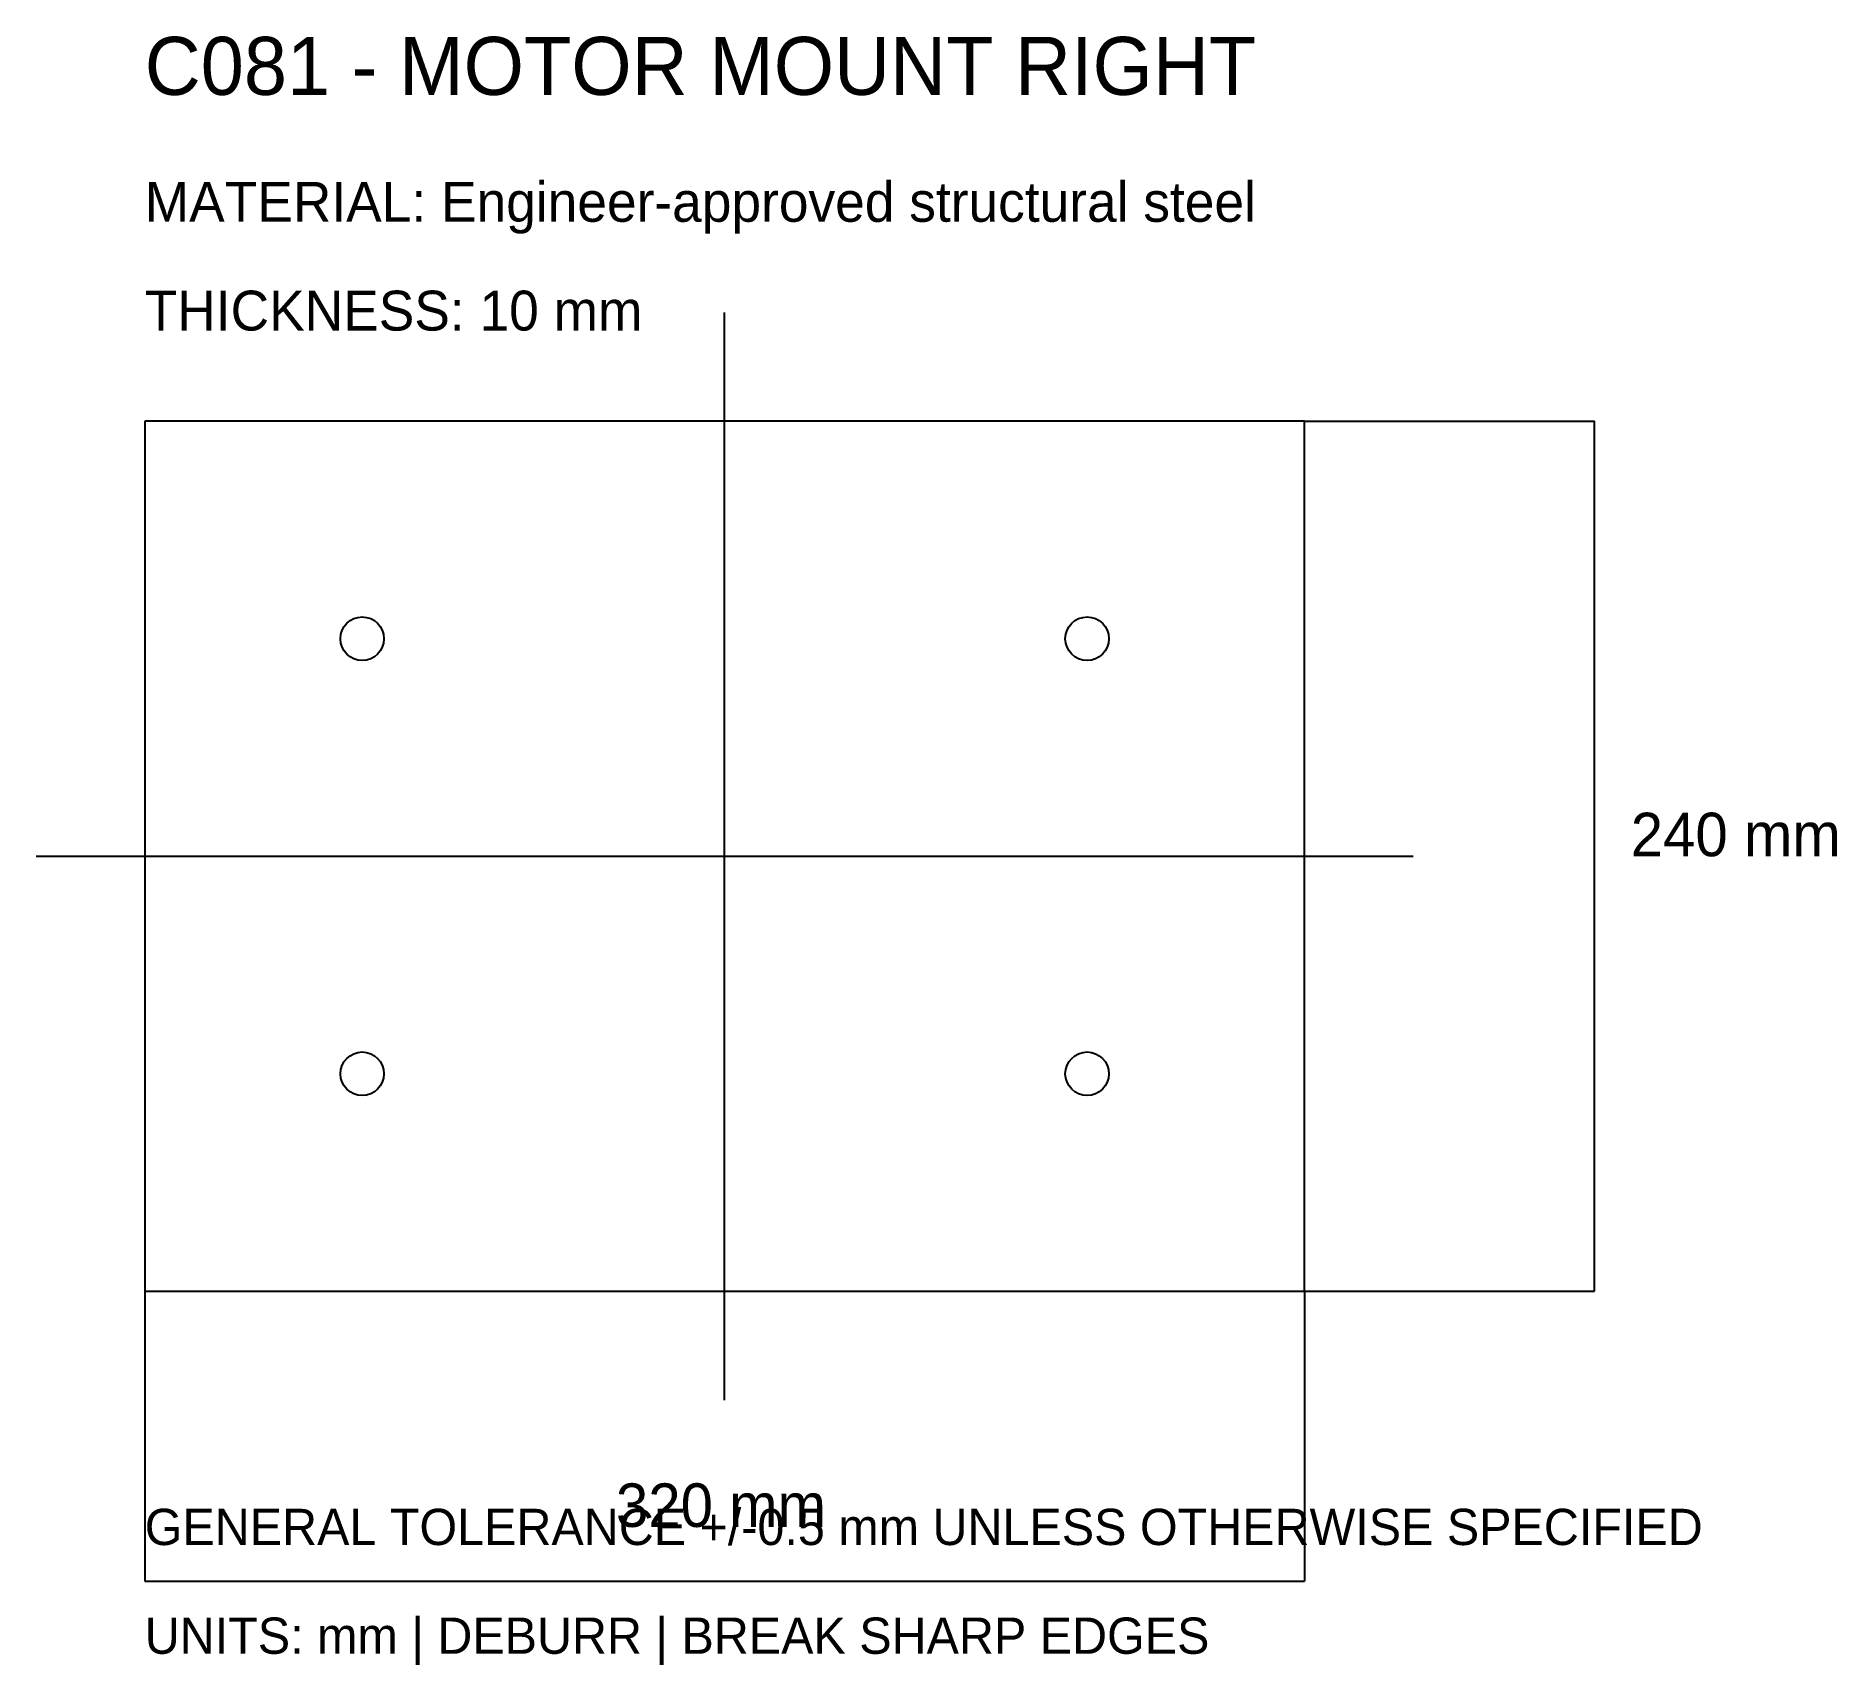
# Model space of a CAD drawing. Header units: millimetres. Extents: x -30 to 467, y -103 to 346.
import ezdxf

# ---------------------------------------------------------------- set-up
doc = ezdxf.new("R2010")
doc.units = ezdxf.units.MM

msp = doc.modelspace()

# ---------------------------------------------------------------- linework, layer by layer
at = {"layer": 'CENTER'}
for p, q in [((160, -30), (160, 270)), ((-30, 120), (350, 120))]:
    msp.add_line(p, q, dxfattribs=at)
at = {"layer": 'CUT'}
for p, q in [((320, 240), (0, 240)), ((0, 240), (0, 0)), ((320, 0), (320, 240)), ((0, 0), (320, 0))]:
    msp.add_line(p, q, dxfattribs=at)
at = {"layer": 'DIM'}
for p, q in [((320, 240), (400, 240)), ((400, 0), (400, 240)), ((0, 0), (0, -80)), ((320, 0), (320, -80)), ((320, 0), (400, 0)), ((0, -80), (320, -80))]:
    msp.add_line(p, q, dxfattribs=at)
at = {"layer": 'HOLES'}
for centre in [(60, 180), (260, 180), (60, 60), (260, 60)]:
    msp.add_circle(centre, 6, dxfattribs=at)

# ---------------------------------------------------------------- texts
at = {"layer": 'NOTES'}
for s, height, p in [('C081 - MOTOR MOUNT RIGHT', 16, (0, 330)), ('MATERIAL: Engineer-approved structural steel', 11, (0, 295)), ('THICKNESS: 10 mm', 11, (0, 265)), ('240 mm', 12, (410, 120)), ('320 mm', 12, (130, -65)), ('GENERAL TOLERANCE +/-0.5 mm UNLESS OTHERWISE SPECIFIED', 10, (0, -70)), ('UNITS: mm | DEBURR | BREAK SHARP EDGES', 10, (0, -100))]:
    msp.add_text(s, height=height, dxfattribs=at).set_placement(p)

doc.saveas('drawing.dxf')
